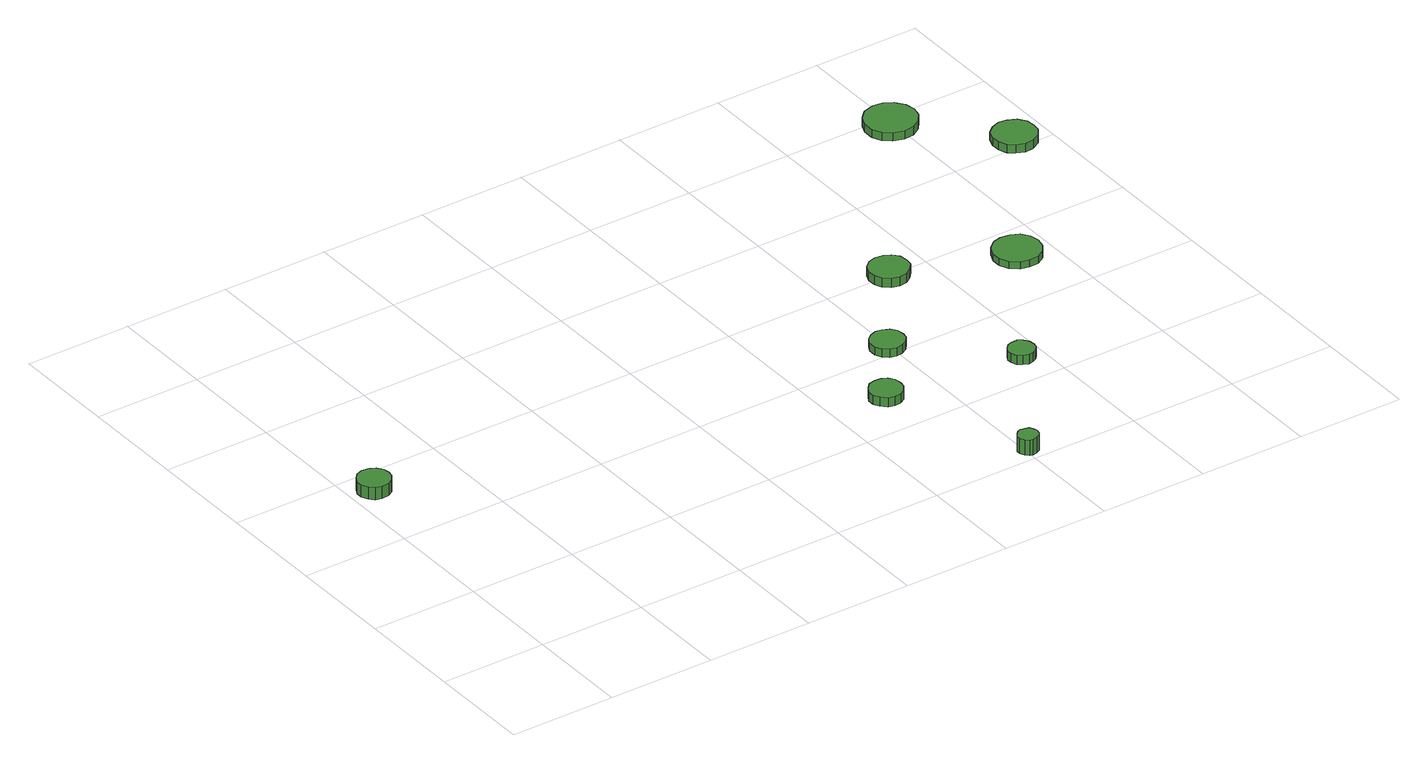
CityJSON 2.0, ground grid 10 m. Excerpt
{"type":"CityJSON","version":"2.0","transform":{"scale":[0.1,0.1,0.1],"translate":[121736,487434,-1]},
"CityObjects":{
"tree1":{"type":"SolitaryVegetationObject","attributes":{"function":"something"},"geometry":[{"type":"MultiSurface","lod":"1","boundaries":[[[0,1,2,3,4,5,6,7,8,9,10,11,12,13,14]],[[15,16,17,18,19,20,21,22,23,24,25,26,27,28,29]],[[0,29,28,1]],[[1,28,27,2]],[[2,27,26,3]],[[3,26,25,4]],[[4,25,24,5]],[[5,24,23,6]],[[6,23,22,7]],[[7,22,21,8]],[[8,21,20,9]],[[9,20,19,10]],[[10,19,18,11]],[[11,18,17,12]],[[12,17,16,13]],[[13,16,15,14]],[[14,15,29,0]]]}]},
"tree2":{"type":"SolitaryVegetationObject","attributes":{"function":"something"}},
"tree3":{"type":"SolitaryVegetationObject","attributes":{"function":"something"}},
"tree4":{"type":"SolitaryVegetationObject","attributes":{"function":"something"}},
"tree5":{"type":"SolitaryVegetationObject","attributes":{"function":"something"},"geometry":[{"type":"MultiSurface","lod":"1","boundaries":[[[30,31,32,33,34,35,36,37,38,39,40,41,42,43,44]],[[45,46,47,48,49,50,51,52,53,54,55,56,57,58,59]],[[30,59,58,31]],[[31,58,57,32]],[[32,57,56,33]],[[33,56,55,34]],[[34,55,54,35]],[[35,54,53,36]],[[36,53,52,37]],[[37,52,51,38]],[[38,51,50,39]],[[39,50,49,40]],[[40,49,48,41]],[[41,48,47,42]],[[42,47,46,43]],[[43,46,45,44]],[[44,45,59,30]]]}]},
"tree6":{"type":"SolitaryVegetationObject","attributes":{"function":"something"},"geometry":[{"type":"MultiSurface","lod":"1","boundaries":[[[60,61,62,63,64,65,66,67,68,69,70,71,72,73,74]],[[75,76,77,78,79,80,81,82,83,84,85,86,87,88,89]],[[60,89,88,61]],[[61,88,87,62]],[[62,87,86,63]],[[63,86,85,64]],[[64,85,84,65]],[[65,84,83,66]],[[66,83,82,67]],[[67,82,81,68]],[[68,81,80,69]],[[69,80,79,70]],[[70,79,78,71]],[[71,78,77,72]],[[72,77,76,73]],[[73,76,75,74]],[[74,75,89,60]]]}]},
"tree7":{"type":"SolitaryVegetationObject","attributes":{"function":"something"},"geometry":[{"type":"MultiSurface","lod":"1","boundaries":[[[90,91,92,93,94,95,96,97,98,99,100,101,102,103,104]],[[105,106,107,108,109,110,111,112,113,114,115,116,117,118,119]],[[90,119,118,91]],[[91,118,117,92]],[[92,117,116,93]],[[93,116,115,94]],[[94,115,114,95]],[[95,114,113,96]],[[96,113,112,97]],[[97,112,111,98]],[[98,111,110,99]],[[99,110,109,100]],[[100,109,108,101]],[[101,108,107,102]],[[102,107,106,103]],[[103,106,105,104]],[[104,105,119,90]]]}]},
"tree8":{"type":"SolitaryVegetationObject","attributes":{"function":"something"},"geometry":[{"type":"MultiSurface","lod":"1","boundaries":[[[120,121,122,123,124,125,126,127,128,129,130,131,132,133,134]],[[135,136,137,138,139,140,141,142,143,144,145,146,147,148,149]],[[120,149,148,121]],[[121,148,147,122]],[[122,147,146,123]],[[123,146,145,124]],[[124,145,144,125]],[[125,144,143,126]],[[126,143,142,127]],[[127,142,141,128]],[[128,141,140,129]],[[129,140,139,130]],[[130,139,138,131]],[[131,138,137,132]],[[132,137,136,133]],[[133,136,135,134]],[[134,135,149,120]]]}]},
"tree9":{"type":"SolitaryVegetationObject","attributes":{"function":"something"},"geometry":[{"type":"MultiSurface","lod":"1","boundaries":[[[150,151,152,153,154,155,156,157,158,159,160,161,162,163,164]],[[165,166,167,168,169,170,171,172,173,174,175,176,177,178,179]],[[150,179,178,151]],[[151,178,177,152]],[[152,177,176,153]],[[153,176,175,154]],[[154,175,174,155]],[[155,174,173,156]],[[156,173,172,157]],[[157,172,171,158]],[[158,171,170,159]],[[159,170,169,160]],[[160,169,168,161]],[[161,168,167,162]],[[162,167,166,163]],[[163,166,165,164]],[[164,165,179,150]]]}]},
"tree10":{"type":"SolitaryVegetationObject","attributes":{"function":"something"},"geometry":[{"type":"MultiSurface","lod":"1","boundaries":[[[180,181,182,183,184,185,186,187,188,189,190,191,192,193,194]],[[195,196,197,198,199,200,201,202,203,204,205,206,207,208,209]],[[180,209,208,181]],[[181,208,207,182]],[[182,207,206,183]],[[183,206,205,184]],[[184,205,204,185]],[[185,204,203,186]],[[186,203,202,187]],[[187,202,201,188]],[[188,201,200,189]],[[189,200,199,190]],[[190,199,198,191]],[[191,198,197,192]],[[192,197,196,193]],[[193,196,195,194]],[[194,195,209,180]]]}]},
"tree11":{"type":"SolitaryVegetationObject","attributes":{"function":"something"}},
"tree12":{"type":"SolitaryVegetationObject","attributes":{"function":"something"},"geometry":[{"type":"MultiSurface","lod":"1","boundaries":[[[210,211,212,213,214,215,216,217,218,219,220,221,222,223,224]],[[225,226,227,228,229,230,231,232,233,234,235,236,237,238,239]],[[210,239,238,211]],[[211,238,237,212]],[[212,237,236,213]],[[213,236,235,214]],[[214,235,234,215]],[[215,234,233,216]],[[216,233,232,217]],[[217,232,231,218]],[[218,231,230,219]],[[219,230,229,220]],[[220,229,228,221]],[[221,228,227,222]],[[222,227,226,223]],[[223,226,225,224]],[[224,225,239,210]]]}]},
"tree13":{"type":"SolitaryVegetationObject","attributes":{"function":"something"},"geometry":[{"type":"MultiSurface","lod":"1","boundaries":[[[240,241,242,243,244,245,246,247,248,249,250,251,252,253,254]],[[255,256,257,258,259,260,261,262,263,264,265,266,267,268,269]],[[240,269,268,241]],[[241,268,267,242]],[[242,267,266,243]],[[243,266,265,244]],[[244,265,264,245]],[[245,264,263,246]],[[246,263,262,247]],[[247,262,261,248]],[[248,261,260,249]],[[249,260,259,250]],[[250,259,258,251]],[[251,258,257,252]],[[252,257,256,253]],[[253,256,255,254]],[[254,255,269,240]]]}]},
"tree14":{"type":"SolitaryVegetationObject","attributes":{"function":"something"}}
},
"vertices":[
[38,276,19],[37,282,19],[33,287,19],[28,290,19],[21,291,19],[15,289,19],[11,285,19],[8,279,19],[8,273,19],[11,267,19],[15,263,19],[21,261,19],[28,262,19],[33,265,19],[37,270,19],[37,270,7],[33,265,7],[28,262,7],[21,261,7],[15,263,7],[11,267,7],[8,273,7],[8,279,7],[11,285,7],[15,289,7],[21,291,7],[28,290,7],[33,287,7],[37,282,7],[38,276,7],
[468,148,16],[467,155,16],[463,160,16],[458,163,16],[452,163,16],[446,162,16],[441,157,16],[438,152,16],[438,145,16],[441,140,16],[446,135,16],[452,133,16],[458,134,16],[463,137,16],[467,142,16],[467,142,7],[463,137,7],[458,134,7],[452,133,7],[446,135,7],[441,140,7],[438,145,7],[438,152,7],[441,157,7],[446,162,7],[452,163,7],[458,163,7],[463,160,7],[467,155,7],[468,148,7],
[513,15,22],[512,18,22],[510,22,22],[506,23,22],[502,24,22],[499,23,22],[496,20,22],[494,17,22],[494,13,22],[496,9,22],[499,6,22],[502,5,22],[506,6,22],[510,8,22],[512,11,22],[512,11,7],[510,8,7],[506,6,7],[502,5,7],[499,6,7],[496,9,7],[494,13,7],[494,17,7],[496,20,7],[499,23,7],[502,24,7],[506,23,7],[510,22,7],[512,18,7],[513,15,7],
[514,210,15],[513,217,15],[509,222,15],[503,225,15],[497,226,15],[491,224,15],[486,220,15],[483,214,15],[483,207,15],[486,201,15],[491,197,15],[497,195,15],[503,196,15],[509,199,15],[513,204,15],[513,204,7],[509,199,7],[503,196,7],[497,195,7],[491,197,7],[486,201,7],[483,207,7],[483,214,7],[486,220,7],[491,224,7],[497,226,7],[503,225,7],[509,222,7],[513,217,7],[514,210,7],
[593,134,16],[592,139,16],[589,143,16],[585,146,16],[580,146,16],[575,145,16],[571,141,16],[569,137,16],[569,132,16],[571,127,16],[575,124,16],[580,122,16],[585,123,16],[589,125,16],[592,129,16],[592,129,7],[589,125,7],[585,123,7],[580,122,7],[575,124,7],[571,127,7],[569,132,7],[569,137,7],[571,141,7],[575,145,7],[580,146,7],[585,146,7],[589,143,7],[592,139,7],[593,134,7],
[581,300,16],[580,308,16],[575,314,16],[569,317,16],[561,318,16],[554,316,16],[548,311,16],[545,304,16],[545,296,16],[548,289,16],[554,284,16],[561,282,16],[569,283,16],[575,287,16],[580,293,16],[580,293,7],[575,287,7],[569,283,7],[561,282,7],[554,284,7],[548,289,7],[545,296,7],[545,304,7],[548,311,7],[554,316,7],[561,318,7],[569,317,7],[575,314,7],[580,308,7],[581,300,7],
[690,265,14],[688,274,14],[683,281,14],[675,285,14],[666,286,14],[658,284,14],[651,278,14],[647,269,14],[647,260,14],[651,252,14],[658,246,14],[666,244,14],[675,244,14],[683,249,14],[688,256,14],[688,256,7],[683,249,7],[675,244,7],[666,244,7],[658,246,7],[651,252,7],[647,260,7],[647,269,7],[651,278,7],[658,284,7],[666,286,7],[675,285,7],[683,281,7],[688,274,7],[690,265,7],
[721,488,15],[719,498,15],[713,506,15],[705,511,15],[695,512,15],[685,509,15],[678,502,15],[674,493,15],[674,483,15],[678,474,15],[685,468,15],[695,465,15],[705,466,15],[713,471,15],[719,479,15],[719,479,7],[713,471,7],[705,466,7],[695,465,7],[685,468,7],[678,474,7],[674,483,7],[674,493,7],[678,502,7],[685,509,7],[695,512,7],[705,511,7],[713,506,7],[719,498,7],[721,488,7],
[788,411,15],[787,419,15],[782,426,15],[774,430,15],[766,431,15],[758,428,15],[752,423,15],[749,415,15],[749,407,15],[752,399,15],[758,394,15],[766,391,15],[774,392,15],[782,396,15],[787,403,15],[787,403,7],[782,396,7],[774,392,7],[766,391,7],[758,394,7],[752,399,7],[749,407,7],[749,415,7],[752,423,7],[758,428,7],[766,431,7],[774,430,7],[782,426,7],[787,419,7],[788,411,7]
]}
